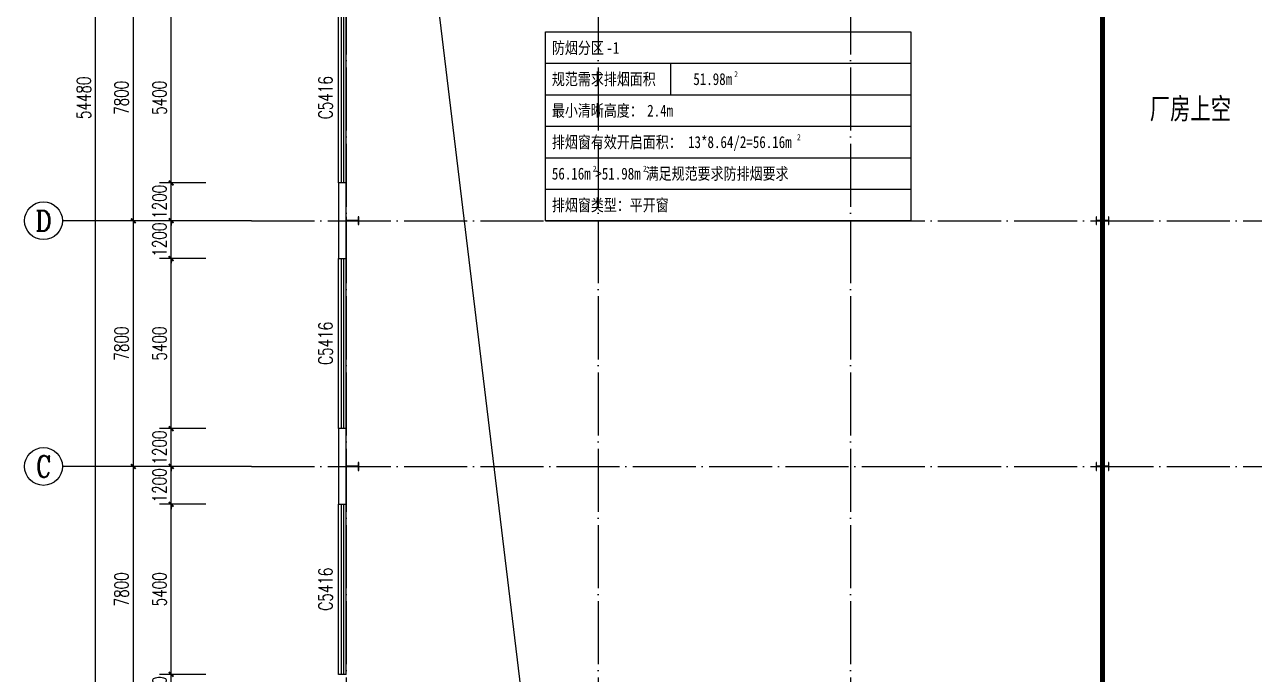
# Model space of a CAD drawing. Header units: millimetres. Extents: x 4455189 to 4808172, y 18512388 to 19204582.
# Drawn here: x 4706772 to 4745792, y 18866506 to 18887131 of the extents above; entities that cross this region are included whole.
import ezdxf
from ezdxf.enums import TextEntityAlignment as Align

# ---------------------------------------------------------------- set-up
doc = ezdxf.new("R2010")
doc.units = ezdxf.units.MM
doc.header["$LTSCALE"] = 1000
doc.header["$MEASUREMENT"] = 0
doc.linetypes.add('DASH', pattern=[0.35, 0.25, -0.1])
doc.linetypes.add('DOTE', pattern=[2.42, 2, -0.2, 0.02, -0.2])
doc.layers.get('Defpoints').update_dxf_attribs({"color": 1})
for name, color, linetype in [('AXIS_TEXT', 7, 'Continuous'), ('AXIS_内部', 151, 'Continuous'), ('AXIS_外部', 171, 'Continuous'), ('COLUMN', 2, 'Continuous'), ('DIM_LEAD', 145, 'Continuous'), ('DOTE', 250, 'DOTE'), ('PUB_TEXT', 7, 'Continuous'), ('WALL-PARAPET', 6, 'Continuous'), ('WINDOW', 140, 'Continuous'), ('WINDOW_TEXT', 7, 'Continuous')]:
    doc.layers.add(name, color=color, linetype=linetype)
doc.styles.add('_TCH_AXIS', font='COMPLEX', dxfattribs={"bigfont": 'GBCBIG'})
doc.styles.add('_TCH_DIM_T3', font='SIMPLEX', dxfattribs={"width": 0.705882, "bigfont": 'GBCBIG'})
doc.styles.add('_TCH_WINDOW', font='SIMPLEX', dxfattribs={"height": 3.5, "bigfont": 'GBCBIG'})
doc.styles.add('COMPLEX', font='COMPLEX')
doc.styles.add('HT', font='simhei.ttf', dxfattribs={"width": 0.7})
doc.styles.add('YAYA', font='', dxfattribs={"width": 0.8, "height": 1})
doc.styles.get('YAYA').set_extended_font_data('SimSun')
doc.dimstyles.new('_TCH_ARCH&&150', dxfattribs={"dimtxt": 446.25, "dimasz": 150, "dimexe": 375, "dimexo": 450, "dimgap": 150, "dimtad": 1, "dimdec": 0, "dimzin": 0, "dimdsep": 46, "dimtxsty": '_TCH_DIM_T3', "dimblk": 'ARCHTICK', "dimcen": 0.09, "dimclrt": 7, "dimazin": 2, "dimtfac": 1, "dimtdec": 0, "dimtix": 1, "dimtmove": 2, "dimatfit": 3, "dimfxl": 0, "dimtolj": 1, "dimtzin": 0, "dimarcsym": 0})

# ---------------------------------------------------------------- blocks, each defined once
blk = doc.blocks.new('A$C3ACC4A1C')
at = {"layer": 'COLUMN'}
h = blk.add_hatch(color=256, dxfattribs=at)
h.paths.add_polyline_path([(125, 400), (0, 400), (0, 388), (120, 388), (120, 200), (125, 200)])
h.paths.add_polyline_path([(250, 400), (125, 400), (125, 200), (130, 200), (130, 388), (250, 388)])
h.paths.add_polyline_path([(250, 12), (130, 12), (130, 200), (125, 200), (125, 0), (250, 0)])
h.paths.add_polyline_path([(125, 200), (120, 200), (120, 12), (0, 12), (0, 0), (125, 0)])
blk.add_lwpolyline([(0, 0), (0, 12), (120, 12), (120, 388), (0, 388), (0, 400), (250, 400), (250, 388), (130, 388), (130, 12), (250, 12), (250, 0)], close=True, dxfattribs=at)
blk = doc.blocks.new('_ArchTick')
at = {"color": 0, "linetype": 'ByBlock', "const_width": 0.4}
blk.add_lwpolyline([(-0.5, -0.5), (0.5, 0.5)], dxfattribs=at)
blk = doc.blocks.new('*D176')
at = {"layer": 'AXIS_内部', "color": 0, "lineweight": -2}
for p, q in [((4711422, 18866506), (4711422, 18866656)), ((4712522, 18866506), (4711047, 18866506)), ((4711422, 18865306), (4711422, 18866506)), ((4712522, 18865306), (4711047, 18865306)), ((4711422, 18865306), (4711422, 18865156))]:
    blk.add_line(p, q, dxfattribs=at)
at = {"layer": 'Defpoints', "color": 0}
for p in [(4711422, 18866506), (4712972, 18866506), (4712972, 18865306)]:
    blk.add_point(p, dxfattribs=at)
at = {"layer": 'AXIS_内部', "color": 0, "lineweight": -2, "xscale": 150, "yscale": 150, "zscale": 150}
for p, rotation in [((4711422, 18866506), 270), ((4711422, 18865306), 90)]:
    blk.add_blockref('_ArchTick', p, dxfattribs=dict(at, rotation=rotation))
at = {"layer": 'AXIS_内部', "color": 7, "insert": (4711048, 18865906), "char_height": 446.2, "attachment_point": 5, "rotation": 90, "style": '_TCH_DIM_T3'}
blk.add_mtext('\\A1;1200', dxfattribs=at)
blk = doc.blocks.new('*D177')
at = {"layer": 'AXIS_内部', "color": 0, "lineweight": -2}
for p, q in [((4712522, 18871906), (4711047, 18871906)), ((4711422, 18866506), (4711422, 18871906)), ((4712522, 18866506), (4711047, 18866506))]:
    blk.add_line(p, q, dxfattribs=at)
at = {"layer": 'Defpoints', "color": 0}
for p in [(4711422, 18871906), (4712972, 18871906), (4712972, 18866506)]:
    blk.add_point(p, dxfattribs=at)
at = {"layer": 'AXIS_内部', "color": 0, "lineweight": -2, "xscale": 150, "yscale": 150, "zscale": 150}
for p, rotation in [((4711422, 18871906), 90), ((4711422, 18866506), 270)]:
    blk.add_blockref('_ArchTick', p, dxfattribs=dict(at, rotation=rotation))
at = {"layer": 'AXIS_内部', "color": 7, "insert": (4711048, 18869206), "char_height": 446.2, "attachment_point": 5, "rotation": 90, "style": '_TCH_DIM_T3'}
blk.add_mtext('\\A1;5400', dxfattribs=at)
blk = doc.blocks.new('*D178')
at = {"layer": 'AXIS_内部', "color": 0, "lineweight": -2}
for p, q in [((4711422, 18873106), (4711422, 18873256)), ((4712522, 18873106), (4711047, 18873106)), ((4711422, 18871906), (4711422, 18873106)), ((4712522, 18871906), (4711047, 18871906)), ((4711422, 18871906), (4711422, 18871756))]:
    blk.add_line(p, q, dxfattribs=at)
at = {"layer": 'Defpoints', "color": 0}
for p in [(4711422, 18873106), (4712972, 18873106), (4712972, 18871906)]:
    blk.add_point(p, dxfattribs=at)
at = {"layer": 'AXIS_内部', "color": 0, "lineweight": -2, "xscale": 150, "yscale": 150, "zscale": 150}
for p, rotation in [((4711422, 18873106), 270), ((4711422, 18871906), 90)]:
    blk.add_blockref('_ArchTick', p, dxfattribs=dict(at, rotation=rotation))
at = {"layer": 'AXIS_内部', "color": 7, "insert": (4711048, 18872506), "char_height": 446.2, "attachment_point": 5, "rotation": 90, "style": '_TCH_DIM_T3'}
blk.add_mtext('\\A1;1200', dxfattribs=at)
blk = doc.blocks.new('*D179')
at = {"layer": 'AXIS_内部', "color": 0, "lineweight": -2}
for p, q in [((4711422, 18874306), (4711422, 18874456)), ((4712522, 18874306), (4711047, 18874306)), ((4711422, 18873106), (4711422, 18874306)), ((4712522, 18873106), (4711047, 18873106)), ((4711422, 18873106), (4711422, 18872956))]:
    blk.add_line(p, q, dxfattribs=at)
at = {"layer": 'Defpoints', "color": 0}
for p in [(4711422, 18874306), (4712972, 18874306), (4712972, 18873106)]:
    blk.add_point(p, dxfattribs=at)
at = {"layer": 'AXIS_内部', "color": 0, "lineweight": -2, "xscale": 150, "yscale": 150, "zscale": 150}
for p, rotation in [((4711422, 18874306), 270), ((4711422, 18873106), 90)]:
    blk.add_blockref('_ArchTick', p, dxfattribs=dict(at, rotation=rotation))
at = {"layer": 'AXIS_内部', "color": 7, "insert": (4711048, 18873706), "char_height": 446.2, "attachment_point": 5, "rotation": 90, "style": '_TCH_DIM_T3'}
blk.add_mtext('\\A1;1200', dxfattribs=at)
blk = doc.blocks.new('*D180')
at = {"layer": 'AXIS_内部', "color": 0, "lineweight": -2}
for p, q in [((4712522, 18879706), (4711047, 18879706)), ((4711422, 18874306), (4711422, 18879706)), ((4712522, 18874306), (4711047, 18874306))]:
    blk.add_line(p, q, dxfattribs=at)
at = {"layer": 'Defpoints', "color": 0}
for p in [(4711422, 18879706), (4712972, 18879706), (4712972, 18874306)]:
    blk.add_point(p, dxfattribs=at)
at = {"layer": 'AXIS_内部', "color": 0, "lineweight": -2, "xscale": 150, "yscale": 150, "zscale": 150}
for p, rotation in [((4711422, 18879706), 90), ((4711422, 18874306), 270)]:
    blk.add_blockref('_ArchTick', p, dxfattribs=dict(at, rotation=rotation))
at = {"layer": 'AXIS_内部', "color": 7, "insert": (4711048, 18877006), "char_height": 446.2, "attachment_point": 5, "rotation": 90, "style": '_TCH_DIM_T3'}
blk.add_mtext('\\A1;5400', dxfattribs=at)
blk = doc.blocks.new('*D181')
at = {"layer": 'AXIS_内部', "color": 0, "lineweight": -2}
for p, q in [((4711422, 18880906), (4711422, 18881056)), ((4712522, 18880906), (4711047, 18880906)), ((4711422, 18879706), (4711422, 18880906)), ((4712522, 18879706), (4711047, 18879706)), ((4711422, 18879706), (4711422, 18879556))]:
    blk.add_line(p, q, dxfattribs=at)
at = {"layer": 'Defpoints', "color": 0}
for p in [(4711422, 18880906), (4712972, 18880906), (4712972, 18879706)]:
    blk.add_point(p, dxfattribs=at)
at = {"layer": 'AXIS_内部', "color": 0, "lineweight": -2, "xscale": 150, "yscale": 150, "zscale": 150}
for p, rotation in [((4711422, 18880906), 270), ((4711422, 18879706), 90)]:
    blk.add_blockref('_ArchTick', p, dxfattribs=dict(at, rotation=rotation))
at = {"layer": 'AXIS_内部', "color": 7, "insert": (4711048, 18880306), "char_height": 446.2, "attachment_point": 5, "rotation": 90, "style": '_TCH_DIM_T3'}
blk.add_mtext('\\A1;1200', dxfattribs=at)
blk = doc.blocks.new('*D182')
at = {"layer": 'AXIS_内部', "color": 0, "lineweight": -2}
for p, q in [((4711422, 18882106), (4711422, 18882256)), ((4712522, 18882106), (4711047, 18882106)), ((4711422, 18880906), (4711422, 18882106)), ((4712522, 18880906), (4711047, 18880906)), ((4711422, 18880906), (4711422, 18880756))]:
    blk.add_line(p, q, dxfattribs=at)
at = {"layer": 'Defpoints', "color": 0}
for p in [(4711422, 18882106), (4712972, 18882106), (4712972, 18880906)]:
    blk.add_point(p, dxfattribs=at)
at = {"layer": 'AXIS_内部', "color": 0, "lineweight": -2, "xscale": 150, "yscale": 150, "zscale": 150}
for p, rotation in [((4711422, 18882106), 270), ((4711422, 18880906), 90)]:
    blk.add_blockref('_ArchTick', p, dxfattribs=dict(at, rotation=rotation))
at = {"layer": 'AXIS_内部', "color": 7, "insert": (4711048, 18881506), "char_height": 446.2, "attachment_point": 5, "rotation": 90, "style": '_TCH_DIM_T3'}
blk.add_mtext('\\A1;1200', dxfattribs=at)
blk = doc.blocks.new('*D183')
at = {"layer": 'AXIS_内部', "color": 0, "lineweight": -2}
for p, q in [((4712522, 18887506), (4711047, 18887506)), ((4711422, 18882106), (4711422, 18887506)), ((4712522, 18882106), (4711047, 18882106))]:
    blk.add_line(p, q, dxfattribs=at)
at = {"layer": 'Defpoints', "color": 0}
for p in [(4711422, 18887506), (4712972, 18887506), (4712972, 18882106)]:
    blk.add_point(p, dxfattribs=at)
at = {"layer": 'AXIS_内部', "color": 0, "lineweight": -2, "xscale": 150, "yscale": 150, "zscale": 150}
for p, rotation in [((4711422, 18887506), 90), ((4711422, 18882106), 270)]:
    blk.add_blockref('_ArchTick', p, dxfattribs=dict(at, rotation=rotation))
at = {"layer": 'AXIS_内部', "color": 7, "insert": (4711048, 18884806), "char_height": 446.2, "attachment_point": 5, "rotation": 90, "style": '_TCH_DIM_T3'}
blk.add_mtext('\\A1;5400', dxfattribs=at)
blk = doc.blocks.new('*D393')
at = {"layer": 'AXIS_外部', "color": 0, "lineweight": -2}
for p, q in [((4713522, 18873106), (4709847, 18873106)), ((4710222, 18865306), (4710222, 18873106)), ((4713522, 18865306), (4709847, 18865306))]:
    blk.add_line(p, q, dxfattribs=at)
at = {"layer": 'Defpoints', "color": 0}
for p in [(4710222, 18873106), (4713972, 18873106), (4713972, 18865306)]:
    blk.add_point(p, dxfattribs=at)
at = {"layer": 'AXIS_外部', "color": 0, "lineweight": -2, "xscale": 150, "yscale": 150, "zscale": 150}
for p, rotation in [((4710222, 18873106), 90), ((4710222, 18865306), 270)]:
    blk.add_blockref('_ArchTick', p, dxfattribs=dict(at, rotation=rotation))
at = {"layer": 'AXIS_外部', "color": 7, "insert": (4709848, 18869206), "char_height": 446.2, "attachment_point": 5, "rotation": 90, "style": '_TCH_DIM_T3'}
blk.add_mtext('\\A1;7800', dxfattribs=at)
blk = doc.blocks.new('*D394')
at = {"layer": 'AXIS_外部', "color": 0, "lineweight": -2}
for p, q in [((4713522, 18880906), (4709847, 18880906)), ((4710222, 18873106), (4710222, 18880906)), ((4713522, 18873106), (4709847, 18873106))]:
    blk.add_line(p, q, dxfattribs=at)
at = {"layer": 'Defpoints', "color": 0}
for p in [(4710222, 18880906), (4713972, 18880906), (4713972, 18873106)]:
    blk.add_point(p, dxfattribs=at)
at = {"layer": 'AXIS_外部', "color": 0, "lineweight": -2, "xscale": 150, "yscale": 150, "zscale": 150}
for p, rotation in [((4710222, 18880906), 90), ((4710222, 18873106), 270)]:
    blk.add_blockref('_ArchTick', p, dxfattribs=dict(at, rotation=rotation))
at = {"layer": 'AXIS_外部', "color": 7, "insert": (4709848, 18877006), "char_height": 446.2, "attachment_point": 5, "rotation": 90, "style": '_TCH_DIM_T3'}
blk.add_mtext('\\A1;7800', dxfattribs=at)
blk = doc.blocks.new('*D395')
at = {"layer": 'AXIS_外部', "color": 0, "lineweight": -2}
for p, q in [((4713522, 18888706), (4709847, 18888706)), ((4710222, 18880906), (4710222, 18888706)), ((4713522, 18880906), (4709847, 18880906))]:
    blk.add_line(p, q, dxfattribs=at)
at = {"layer": 'Defpoints', "color": 0}
for p in [(4710222, 18888706), (4713972, 18888706), (4713972, 18880906)]:
    blk.add_point(p, dxfattribs=at)
at = {"layer": 'AXIS_外部', "color": 0, "lineweight": -2, "xscale": 150, "yscale": 150, "zscale": 150}
for p, rotation in [((4710222, 18888706), 90), ((4710222, 18880906), 270)]:
    blk.add_blockref('_ArchTick', p, dxfattribs=dict(at, rotation=rotation))
at = {"layer": 'AXIS_外部', "color": 7, "insert": (4709848, 18884806), "char_height": 446.2, "attachment_point": 5, "rotation": 90, "style": '_TCH_DIM_T3'}
blk.add_mtext('\\A1;7800', dxfattribs=at)
blk = doc.blocks.new('*D400')
at = {"layer": 'AXIS_外部', "color": 0, "lineweight": -2}
for p, q in [((4713522, 18912046), (4708647, 18912046)), ((4709022, 18857566), (4709022, 18912046)), ((4713522, 18857566), (4708647, 18857566))]:
    blk.add_line(p, q, dxfattribs=at)
at = {"layer": 'Defpoints', "color": 0}
for p in [(4709022, 18912046), (4713972, 18912046), (4713972, 18857566)]:
    blk.add_point(p, dxfattribs=at)
at = {"layer": 'AXIS_外部', "color": 0, "lineweight": -2, "xscale": 150, "yscale": 150, "zscale": 150}
for p, rotation in [((4709022, 18912046), 90), ((4709022, 18857566), 270)]:
    blk.add_blockref('_ArchTick', p, dxfattribs=dict(at, rotation=rotation))
at = {"layer": 'AXIS_外部', "color": 7, "insert": (4708648, 18884806), "char_height": 446.2, "attachment_point": 5, "rotation": 90, "style": '_TCH_DIM_T3'}
blk.add_mtext('\\A1;54480', dxfattribs=at)
blk = doc.blocks.new('_AXISO')
blk.add_circle((0, 0), 0.5)
at = {"layer": 'AXIS_TEXT', "style": 'COMPLEX', "width": 1.041667}
blk.add_attdef('A', text='', height=0.56, dxfattribs=at).set_placement((-0.25, -0.28), (0.25, -0.28), align=Align.FIT)
blk = doc.blocks.new('$WINLIB2D$00000001')
for p, q in [((-0.5, 0.5), (0.5, 0.5)), ((-0.5, 0.5), (-0.5, -0.5)), ((0.5, -0.5), (0.5, 0.5)), ((0.5, 0.1667), (-0.5, 0.1667)), ((0.5, -0.1667), (-0.5, -0.1667)), ((-0.5, -0.5), (0.5, -0.5))]:
    blk.add_line(p, q)

msp = doc.modelspace()

# ---------------------------------------------------------------- linework, layer by layer
at = {"color": 156, "linetype": 'DASH', "ltscale": 2, "const_width": 150}
msp.add_lwpolyline([(4740971.6, 18911806.2), (4740971.6, 18857806.2)], dxfattribs=at)
at = {"layer": 'AXIS_外部'}
for p, q in [((4713971.6, 18880906.2), (4707971.6, 18880906.2)), ((4713971.6, 18873106.2), (4707971.6, 18873106.2))]:
    msp.add_line(p, q, dxfattribs=at)
at = {"layer": 'DIM_LEAD'}
for p, q in [((4727262.8, 18885906.2), (4727262.8, 18884906.2)), ((4723300.4, 18884906.2), (4734895.2, 18884906.2)), ((4723300.4, 18883906.2), (4734895.2, 18883906.2)), ((4723300.4, 18882906.2), (4734895.2, 18882906.2)), ((4723300.4, 18881906.2), (4734895.2, 18881906.2)), ((4723300.4, 18880906.2), (4734895.2, 18880906.2)), ((4723300.4, 18880906.2), (4734895.2, 18880906.2))]:
    msp.add_line(p, q, dxfattribs=at)
for points in [[(4723300.4, 18886906.2), (4734895.2, 18886906.2), (4734895.2, 18880906.2), (4723300.4, 18880906.2)], [(4723300.4, 18885906.2), (4734895.2, 18885906.2), (4734895.2, 18880906.2), (4723300.4, 18880906.2)]]:
    msp.add_lwpolyline(points, close=True, dxfattribs=at)
at = {"layer": 'DOTE'}
for p, q in [((4716971.6, 18914806.2), (4716971.6, 18854806.2)), ((4724971.6, 18914806.2), (4724971.6, 18854806.2)), ((4732971.6, 18914806.2), (4732971.6, 18854806.2)), ((4740971.6, 18914806.2), (4740971.6, 18854806.2)), ((4713971.6, 18880906.2), (4770344.5, 18880906.2)), ((4713971.6, 18873106.2), (4770344.5, 18873106.2))]:
    msp.add_line(p, q, dxfattribs=at)
at = {"layer": 'WALL-PARAPET'}
for p, q in [((4716971.6, 18882106.2), (4716731.6, 18882106.2)), ((4716731.6, 18882106.2), (4716731.6, 18879706.2)), ((4716971.6, 18879706.2), (4716971.6, 18882106.2)), ((4716731.6, 18879706.2), (4716971.6, 18879706.2)), ((4716971.6, 18874306.2), (4716731.6, 18874306.2)), ((4716731.6, 18874306.2), (4716731.6, 18871906.2)), ((4716971.6, 18871906.2), (4716971.6, 18874306.2)), ((4716731.6, 18871906.2), (4716971.6, 18871906.2))]:
    msp.add_line(p, q, dxfattribs=at)
at = {"layer": 'WINDOW'}
msp.add_lwpolyline([(4716983.6, 18911806.2), (4722777.7, 18863817.1), (4764971.6, 18857806.2)], dxfattribs=at)

# ---------------------------------------------------------------- block references
at = {"layer": 'AXIS_外部'}
ref = msp.add_blockref('_AXISO', (4707371.6, 18880906.2), dxfattribs=dict(at, xscale=1200, yscale=1200, zscale=1200))
ref.add_attrib('A', 'D', dxfattribs={"layer": 'AXIS_TEXT', "height": 652.9, "style": '_TCH_AXIS'}).set_placement((4707107.3, 18880579.7), (4707635.8, 18880579.7), align=Align.FIT)
ref = msp.add_blockref('_AXISO', (4707371.6, 18873106.2), dxfattribs=dict(at, xscale=1200, yscale=1200, zscale=1200))
ref.add_attrib('A', 'C', dxfattribs={"layer": 'AXIS_TEXT', "height": 683.5, "style": '_TCH_AXIS'}).set_placement((4707127.5, 18872764.4), (4707615.7, 18872764.4), align=Align.FIT)
at = {"layer": 'COLUMN', "xscale": -1, "rotation": 270}
for p in [(4716971.6, 18880781.2), (4740771.6, 18880781.2), (4716971.6, 18872981.2), (4740771.6, 18872981.2)]:
    msp.add_blockref('A$C3ACC4A1C', p, dxfattribs=at)
at = {"layer": 'WINDOW'}
ref = msp.add_blockref('$WINLIB2D$00000001', (4716851.6, 18884806.2), dxfattribs=dict(at, xscale=5400, yscale=-240, zscale=5400, rotation=90))
ref.add_attrib('A', 'C5416', (4716542.2, 18884131.2), dxfattribs={"layer": 'WINDOW_TEXT', "height": 446.25, "rotation": 90, "style": '_TCH_WINDOW', "width": 0.705882})
ref = msp.add_blockref('$WINLIB2D$00000001', (4716851.6, 18877006.2), dxfattribs=dict(at, xscale=5400, yscale=-240, zscale=5400, rotation=90))
ref.add_attrib('A', 'C5416', (4716542.2, 18876331.2), dxfattribs={"layer": 'WINDOW_TEXT', "height": 446.25, "rotation": 90, "style": '_TCH_WINDOW', "width": 0.705882})
ref = msp.add_blockref('$WINLIB2D$00000001', (4716851.6, 18869206.2), dxfattribs=dict(at, xscale=5400, yscale=-240, zscale=5400, rotation=90))
ref.add_attrib('A', 'C5416', (4716542.2, 18868531.2), dxfattribs={"layer": 'WINDOW_TEXT', "height": 446.25, "rotation": 90, "style": '_TCH_WINDOW', "width": 0.705882})

# ---------------------------------------------------------------- texts
at = {"layer": 'PUB_TEXT'}
for s, height, style, width, p in [('防烟分区', 377.64, 'YAYA', 0.8, (4723501.2, 18886203.2)), ('-1', 377.64, 'YAYA', 0.8, (4725229.5, 18886203.2)), ('规范需求排烟面积', 377.64, 'YAYA', 0.8, (4723501.2, 18885212.7)), ('51.98m', 377.64, 'YAYA', 0.8, (4727988.5, 18885212.7)), ('2', 188.8, 'YAYA', 0.8, (4729284.7, 18885462.7)), ('厂房上空', 675.95, 'HT', 0.7, (4742471.8, 18884126.3)), ('最小清晰高度：', 377.64, 'YAYA', 0.8, (4723501.2, 18884212.7)), ('2.4m', 377.64, 'YAYA', 0.8, (4726525.7, 18884212.7)), ('排烟窗有效开启面积：', 377.64, 'YAYA', 0.8, (4723501.2, 18883212.7)), ('13*8.64/2=56.16m', 377.637, 'YAYA', 0.8, (4727821.9, 18883212.7)), ('2', 188.8, 'YAYA', 0.8, (4731278.4, 18883462.7)), ('56.16m', 377.64, 'YAYA', 0.8, (4723501.2, 18882212.7)), ('2', 188.8, 'YAYA', 0.8, (4724797.4, 18882462.7)), ('>51.98m', 377.64, 'YAYA', 0.8, (4724880.9, 18882212.7)), ('2', 188.8, 'YAYA', 0.8, (4726393.2, 18882462.7)), ('满足规范要求防排烟要求', 377.637, 'YAYA', 0.8, (4726476.7, 18882212.7)), ('排烟窗类型：平开窗', 377.64, 'YAYA', 0.8, (4723501.2, 18881212.7))]:
    msp.add_text(s, height=height, dxfattribs=dict(at, style=style, width=width)).set_placement(p)

# ---------------------------------------------------------------- dimensions: what is measured, and where the dimension line sits
at = {"layer": 'AXIS_内部'}
for p1, p2, picture, middle in [((4712971.6, 18882106.2), (4712971.6, 18887506.2), '*D183', (4711048.5, 18884806.2)), ((4712971.6, 18880906.2), (4712971.6, 18882106.2), '*D182', (4711048.5, 18881506.2)), ((4712971.6, 18879706.2), (4712971.6, 18880906.2), '*D181', (4711048.5, 18880306.2)), ((4712971.6, 18874306.2), (4712971.6, 18879706.2), '*D180', (4711048.5, 18877006.2)), ((4712971.6, 18873106.2), (4712971.6, 18874306.2), '*D179', (4711048.5, 18873706.2)), ((4712971.6, 18871906.2), (4712971.6, 18873106.2), '*D178', (4711048.5, 18872506.2)), ((4712971.6, 18866506.2), (4712971.6, 18871906.2), '*D177', (4711048.5, 18869206.2)), ((4712971.6, 18865306.2), (4712971.6, 18866506.2), '*D176', (4711048.5, 18865906.2))]:
    dim = msp.add_aligned_dim(p1=p1, p2=p2, distance=1550, dimstyle='_TCH_ARCH&&150', dxfattribs=at)
    dim.commit()
    dim.dimension.update_dxf_attribs({"geometry": picture, "text_midpoint": middle})
at = {"layer": 'AXIS_外部'}
for p1, p2, distance, picture, middle in [((4713971.6, 18857566.2), (4713971.6, 18912046.2), 4950, '*D400', (4708648.5, 18884806.2)), ((4713971.6, 18880906.2), (4713971.6, 18888706.2), 3750, '*D395', (4709848.5, 18884806.2)), ((4713971.6, 18873106.2), (4713971.6, 18880906.2), 3750, '*D394', (4709848.5, 18877006.2)), ((4713971.6, 18865306.2), (4713971.6, 18873106.2), 3750, '*D393', (4709848.5, 18869206.2))]:
    dim = msp.add_aligned_dim(p1=p1, p2=p2, distance=distance, dimstyle='_TCH_ARCH&&150', dxfattribs=at)
    dim.commit()
    dim.dimension.update_dxf_attribs({"geometry": picture, "text_midpoint": middle})

doc.saveas('drawing.dxf')
